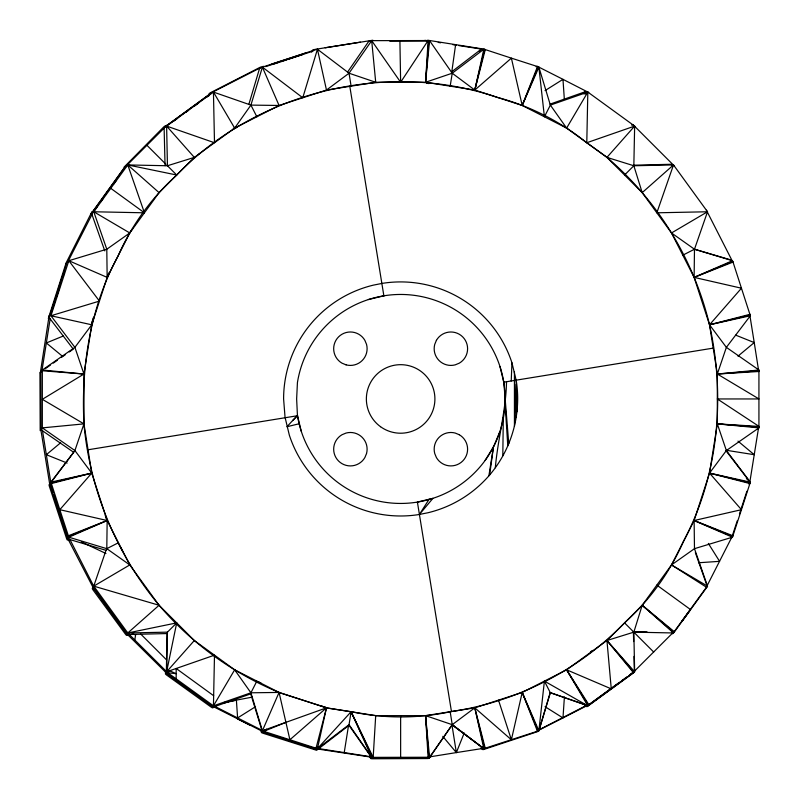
<?xml version="1.0" encoding="UTF-8"?>
<svg xmlns="http://www.w3.org/2000/svg" width="799" height="799" viewBox="0 0 799 799"><rect width="100%" height="100%" fill="white"/><g stroke="black" fill="none" stroke-linecap="round" stroke-linejoin="round"><path stroke-width="1.2" d="M248.849 104.389L259.645 68.155L262.392 67.136L279.071 105.468L250.916 105.108L213.443 92.075L166.621 126.092L194.327 157.393L167.44 165.753L127.78 164.934L93.763 211.765L129.788 232.968L106.796 249.228L68.814 260.714L50.936 315.755L91.745 324.793L74.906 347.355L42.337 370.017L42.337 427.884L74.906 450.546L91.745 473.108L107.156 520.519L129.788 564.933L159.081 605.262L194.327 640.508L234.656 669.802L279.071 692.433L326.481 707.844L375.71 715.634L425.557 715.634L474.796 707.844L522.206 692.433L566.621 669.802L606.94 640.508L642.196 605.262L671.49 564.933L694.121 520.519L709.522 473.108L717.322 423.879L717.322 374.032L709.522 324.793L694.121 277.383L671.49 232.968L642.196 192.639L606.94 157.393L566.621 128.1L522.206 105.468L474.796 90.057L425.557 82.267L375.71 82.267L326.481 90.057L279.071 105.468L234.656 128.1L194.327 157.393L159.081 192.639L129.788 232.968L107.156 277.383L91.745 324.793L83.955 374.032L83.955 423.879L91.745 473.108L59.815 509.692L68.814 537.188L106.796 548.673L129.788 564.933L93.763 586.146L93.133 587.854L126.382 633.417L167.071 673.647M758.051 428.733L758.061 427.994M40.829 371.935L41.069 429.812L73.728 452.334L50.936 482.147L59.815 509.692L107.156 520.519L106.796 548.673L106.007 550.331L67.995 539.005L49.878 484.034L74.906 450.546L83.955 423.879L42.337 399.32L83.955 374.032L74.906 347.355L50.936 315.755L99.446 301.093L68.814 260.714L107.156 277.383L106.796 249.228L93.763 211.765L144.429 212.804L127.78 164.934L176.709 175.021L167.44 165.753L166.621 126.092L214.492 142.741L213.443 92.075L234.656 128.1L250.916 105.108L262.392 67.136L314.606 50.047L317.443 49.248L326.481 90.057L349.043 73.218L371.695 40.649L428.104 40.539L425.557 82.267L452.224 73.218L483.834 49.248L485.273 49.588L511.38 58.137L522.206 105.468L538.876 67.136L550.361 105.108L566.621 128.1L587.824 92.075L586.786 142.741L634.646 126.092L633.837 165.753L642.196 192.639L673.497 164.934L656.838 212.804L707.514 211.765L694.481 249.228L694.121 277.383L741.452 288.209L750.341 315.755L726.371 347.355L717.322 374.032L758.99 398.951L717.322 398.951L759.05 426.416L717.322 423.879L726.371 450.546L750.341 482.147L741.452 509.692L694.121 520.519L694.481 548.673L707.514 586.146L706.745 587.395L671.49 564.933L694.481 548.673L732.453 537.188L741.452 509.692L709.522 473.108L726.371 450.546L758.93 427.884L758.93 370.017L726.371 347.355L709.522 324.793L741.452 288.209L733.023 262.072L732.453 260.714L694.481 249.228L671.49 232.968L707.514 211.765L673.497 164.934L633.837 165.753L606.94 157.393L634.646 126.092L587.824 92.075L550.361 105.108L544.409 116.784L538.876 67.136L537.168 66.257L536.119 66.826M502.811 455.839L503.3 417.577M165.513 671.589L165.473 674.066L166.592 675.015L211.176 707.125L212.434 707.894L214.771 707.065M585.128 94.242L585.168 91.765L550.062 104.14M375.71 715.634L373.173 757.362L372.434 757.252L351.101 711.739L317.443 748.653L326.481 707.844L289.897 739.764L263.76 731.335L262.392 730.765L250.916 692.793L234.656 669.802L213.443 705.827L214.492 655.16L166.621 671.809L167.44 632.149L176.709 622.88L166.621 671.809L167.74 672.768L213.443 705.827L250.916 692.793L279.071 692.433L289.897 739.764L317.443 748.653L349.043 724.683L351.101 711.739L373.173 757.362L429.572 757.252L452.264 724.703L483.834 748.653L538.876 730.765L550.361 692.793L544.409 681.118L538.876 730.765L522.206 692.433L511.38 739.764L474.796 707.844L452.224 724.683L429.642 757.582L371.775 757.822L348.983 725.342L316.594 750.291L262.851 733.192L261.483 732.633L260.754 730.256M511.23 380.973L511.939 362.786A117.034 117.034 0 0 0 382.331 283.355L373.313 285.153A117.034 117.034 0 0 0 283.605 398.951L285.043 417.258L289.328 435.115A117.034 117.034 0 0 0 418.946 514.546L427.954 512.748A117.034 117.034 0 0 0 483.395 481.707C509.592 455.74 522.156 417.048 516.234 380.644L516.234 417.258M564.414 696.828L562.975 717.941L537.168 731.025M428.833 40.649L425.557 82.267L429.572 40.649L428.104 40.539L400.639 82.267L371.695 40.649L375.71 82.267L349.043 73.218L317.443 49.248L302.771 97.768L262.392 67.136M506.526 381.732C505.957 410.876 497.817 438.791 495.32 467.745M208.809 95.99L209.138 93.543L210.397 92.764L260.594 67.056L261.213 67.386M489.627 474.956L493.482 446.811L485.173 460.374M451.705 72.499L455.62 44.584M40.32 372.873L49.139 315.675L50.816 314.736M749.762 482.546L758.591 427.585M41.878 371.175L50.227 318.421M134.801 639.999L135.61 634.875L132.105 633.927M372.094 756.943L344.229 752.588L348.644 724.743M450.177 86.162L452.224 73.218L429.572 40.649M488.888 475.765L493.482 446.811M749.122 484.424L749.232 483.695M452.224 73.218L474.796 90.057L483.834 49.248M538.176 66.906L522.206 105.468L537.517 66.567L511.38 58.137L474.796 90.057L484.544 49.478M474.796 90.057L485.273 49.588M538.876 730.765L550.161 692.633L587.824 705.827L634.646 671.809L633.837 632.149L642.196 605.262L674.456 631.839L706.745 587.395M749.062 481.877L749.282 481.168L725.931 450.646M48.32 318.481L65.977 263.37M737.277 520.758L731.574 538.037M739.475 513.937L740.573 510.531M50.437 315.425L54.612 302.591M56.12 297.917L59.535 287.41M63.331 275.745L64.469 272.239M91.645 323.265L93.563 317.333M91.406 324.484L93.713 317.373M740.953 509.392L746.885 491.235M106.007 550.331L93.443 587.015M92.564 587.854L92.864 586.965L92.255 588.693L93.034 589.952L125.503 634.256L126.462 635.375L128.949 635.315M429.223 756.943L456.349 752.588L464.239 732.943M493.742 446.391L500.014 431.24M279.071 692.433L262.392 730.765L326.481 707.844L316.005 748.313L317.762 747.195L316.734 748.423M369.468 756.633L370.896 758.66L372.364 758.77L427.305 758.541L428.773 758.421L429.762 756.204M429.642 757.582L430.641 755.355M311.72 52.065L312.779 49.868L315.655 49.278L372.823 40.23M65.898 263.36L91.965 211.685M732.673 535.52L706.735 586.436M67.905 261.762L92.424 213.653M93.533 211.465L94.182 210.197M106.836 277.113L109.064 272.639M250.916 692.793L256.869 681.118M583.929 93.892L585.168 91.765L586.326 92.594M706.636 586.985L672.618 633.807M429.113 499.245L419.415 514.446L432.928 498.336L417.398 502.062L451.455 711.529C517.023 701.951 579.585 669.752 625.487 621.962A238.332 238.332 0 0 0 683.395 541.562C718.74 475.345 725.662 396.244 709.222 323.525A317.662 317.662 0 0 0 605.952 156.554L585.727 141.982A238.332 238.332 0 0 0 497.268 97.368C386.966 59.675 256.269 91.625 175.79 175.94A238.332 238.332 0 0 0 117.882 256.339C90.087 307.675 80.799 367.32 84.055 425.168C90.337 491.585 116.994 555.195 159.93 606.251A317.662 317.662 0 0 0 280.279 692.933L327.75 708.144L352.379 711.939A238.332 238.332 0 0 0 451.455 711.529M347.555 72.09L368.838 41.228L371.305 41.218M428.773 758.421L430.252 756.263M430.262 755.844L428.693 758.091L427.225 758.201L372.294 758.201L370.826 758.091L369.408 756.054M90.716 214.322L124.115 167.95M672.179 633.138L672.608 632.538M673.058 632.299L673.487 631.699M681.617 621.562L689.687 610.436M682.496 620.723L690.566 609.597L656.838 585.098M94.302 210.646L97.138 206.751M100.674 201.867L103.51 197.972M113.488 184.229L116.374 180.264M128.909 233.807L132.564 228.774M544.409 681.118L587.824 705.827L566.621 669.802L611.275 688.868L606.94 640.508L633.837 632.149L673.497 632.968L674.456 631.839M50.167 483.335L49.009 484.883L49.358 486.311L66.547 538.486L67.116 539.844L69.493 540.553M674.106 631.54L633.178 672.458M166.621 671.809L194.327 640.508M479.37 51.176L481.008 49.368L482.886 49.967M169.598 670.77L167.74 672.768L176.18 673.677L169.598 670.77L167.221 672.249M427.275 40.729L427.755 40.23L484.923 49.278M124.075 167.111L163.705 126.981L164.824 126.012L166.002 126.222M126.472 165.753L167.4 124.824M624.568 175.021L633.837 165.753M292.544 420.634L297.528 415.72L88.06 449.777M127.341 632.369L127.78 632.968L159.081 605.262L93.763 586.146L127.78 632.968L167.44 632.149M60.674 442.726L46.342 454.701L50.926 483.275M737.996 356.154L754.236 342.581L749.652 314.007M451.395 72.02L481.008 49.368M610.186 689.297L586.806 706.356M633.497 672.149L628.513 675.924M590.451 651.904L592.468 650.426M165.343 126.661L209.917 94.142M619.744 682.126L587.684 705.517L550.161 692.633M621.672 680.718L627.465 676.493M630.361 674.376L634.366 671.31L634.006 656.428M612.114 687.889L618.865 682.965M620.803 681.557L623.689 679.44M633.777 672.648L588.204 705.897L586.945 706.666L584.478 705.807M173.713 121.138L177.698 118.252M185.668 112.459L188.654 110.282M194.636 105.947L198.621 103.051M206.581 97.258L208.579 95.81M198.492 154.577L200.509 153.108M545.058 706.686L562.975 717.941L588.084 705.088M45.333 368.659L50.327 365.183M53.323 363.086L57.318 360.299M61.313 357.513L65.308 354.726M69.303 351.94L73.298 349.153L49.198 317.642L66.856 262.531L68.374 262.062M545.058 90.597L562.975 79.341L588.733 92.534M255.53 706.686L237.603 717.941L214.162 706.056M538.436 730.126L587.285 704.988M233.258 128.669L237.033 126.721M211.845 92.534L263.41 66.257M234.307 127.79L236.534 126.651M233.777 128.939L237.113 127.241M106.796 548.673L118.472 542.721M682.805 255.181L694.481 249.228L730.486 259.805L731.055 261.163M263.101 730.995L266.586 729.267L263.76 731.335L285.922 722.356M587.495 705.447L588.284 705.078M68.814 537.188L107.156 520.519L68.255 535.829M733.023 262.072L694.121 277.383L732.453 260.714M68.584 536.489L107.156 520.519M694.121 277.383L732.683 261.413M63.241 336.029L46.342 342.961L62.582 356.364M537.967 731.494L484.424 749.262L482.996 749.612L481.008 748.114L482.996 749.612M287.64 59.486L313.028 51.116M271.57 64.15L305.438 53.064M273.028 64.23L303.39 54.292M265.687 66.617L278.402 62.492M280.709 61.733L286.481 59.855M51.276 483.585L91.745 473.108L50.936 482.147M750.341 315.755L709.522 324.793L749.991 314.317M299.445 423.69L286.971 426.736L297.428 415.3L296.639 398.951L297.428 382.601A104.499 104.499 0 0 1 457.547 311.31A104.499 104.499 0 0 1 457.547 486.591A104.499 104.499 0 0 1 297.428 415.3L301.253 431.24M368.349 299.565L384.289 295.74M51.166 482.856L91.745 473.108M709.522 324.793L750.111 315.046M223.58 703.09L236.394 700.124L237.603 717.941L262.751 730.695M127.78 632.968L176.709 622.88M224.519 702.361L252.114 697.157M631.619 125.103L633.178 124.824L674.106 165.753M503.75 382.182L713.217 348.124M325.183 47.77L360.379 42.127M442.776 736.348L456.349 752.588L483.485 748.343M42.337 427.884L83.955 423.879M759.05 371.485L717.322 374.032L758.93 370.017M717.322 374.032L758.94 370.756M698.476 562.766L719.589 561.337L708.333 543.41M633.847 165.193L671.14 164.274L671.579 164.874M389.772 41.149L426.706 40.999M349.043 724.683L371.695 757.252L372.434 757.252M126.622 166.532L125.423 166.512L124.474 167.64L91.595 213.473L104.789 250.896M647.03 631.869L633.397 631.649L633.637 641.557M758.94 427.145L717.322 423.879L758.93 427.884M42.337 370.017L83.955 374.032L42.337 370.756L39.95 372.783L40.19 430.651M317.073 748.913L372.843 757.402M424.838 40.349L429.712 41.109M438.232 42.417L440.668 42.796M452.833 44.664L456.479 45.233M458.916 45.603L482.037 49.168M426.566 83.196L429.023 83.575M317.093 748.343L344.229 752.588M726.391 450.296L754.236 454.701L737.996 441.128M749.991 483.585L709.522 473.108L750.341 482.147M709.522 473.108L750.111 482.856M317.473 749.452L262.362 731.794L250.726 693.862L213.313 707.045L212.055 706.286M316.564 749.492L261.523 731.614M320.209 705.607L326.132 707.534M537.827 66.597L562.975 79.341L564.334 99.216M485.273 748.313L474.796 707.844L483.834 748.653L452.224 724.683L425.557 715.634L428.104 757.362M211.445 93.523L210.796 93.303L164.115 127.51L165.053 165.703M732.453 537.188L694.121 520.519L733.023 535.829M735.749 335.161L754.236 342.581L758.591 370.446M67.136 463.05L46.342 454.701L42.367 429.942M694.121 520.519L732.683 536.489M81.328 541.872L105.947 553.507M263.32 731.814L211.645 705.757M237.453 718.85L249.717 725.053M258.736 681.947L260.963 683.075M671.49 564.933L707.514 586.146M757.412 368.998L758.191 369.518M189.792 690.186L165.743 672.648M212.564 706.666L166.352 673.227L167.001 633.557L127.341 634.536L125.982 632.888M110.771 188.344L144.429 212.804M213.653 695.719L176.18 668.483L176.18 678.87M452.164 724.923L483.834 748.653L482.147 746.825M673.937 632.369L642.196 605.262L673.497 632.968M127.78 164.934L159.081 192.639M746.396 478.561L749.991 481.837M129.068 634.286L166.512 671.579M146.936 145.288L165.972 164.324M624.568 622.88L653.682 652.034M140.734 634.056L166.601 659.914M633.527 672.768L606.94 640.508L634.646 671.809M606.94 640.508L634.056 672.249M126.462 633.207L126.901 633.807L93.603 587.974M93.573 588.454L67.016 537.118M589.083 705.058L566.621 669.802L588.424 705.397M706.396 210.197L732.673 261.762M250.916 105.108L256.869 116.784M120.949 547.964L122.647 551.3M69.583 538.816L93.843 586.436M351.101 711.739L371.695 757.252M369.817 755.864L370.826 758.091M538.176 730.995L522.206 692.433L537.517 731.335M695.35 552.598L706.476 584.169M50.397 484.424L53.004 492.364M53.743 494.641L58.567 509.392M498.496 700.134L511.38 739.764M105.268 515.465L106.806 520.209M58.946 510.531L67.376 536.668M511.939 362.786L516.134 380.174M500.014 366.661L503.849 382.601L508.763 443.735M474.796 707.844L484.544 748.423M49.828 484.933L40.539 427.815M349.812 86.372L383.87 295.84M349.043 73.218L351.101 86.162M450.177 711.739L452.224 724.683M451.934 724.743L456.349 752.588M429.572 757.252L425.557 715.634L428.833 757.252M504.958 401.218L507.784 445.852M516.873 411.815L516.234 384.189L514.436 426.276L514.436 371.625M399.899 40.599L400.639 82.267M400.639 715.634L400.639 757.312M366.541 453.522L364.873 457.557A16.719 16.719 0 0 1 338.566 461.013A16.719 16.719 0 0 1 342.032 434.716L346.067 433.048A16.719 16.719 0 0 1 366.541 453.522M436.404 340.344L434.736 344.379A16.719 16.719 0 0 0 455.21 364.853L459.245 363.185A16.719 16.719 0 0 0 462.701 336.888A16.719 16.719 0 0 0 436.404 340.344M346.067 364.853L342.032 363.185A16.719 16.719 0 0 1 338.566 336.888A16.719 16.719 0 0 1 364.873 340.344L366.541 344.379A16.719 16.719 0 0 1 346.067 364.853M459.245 434.716L455.21 433.048A16.719 16.719 0 0 0 434.736 453.522L436.404 457.557A16.719 16.719 0 0 0 462.701 461.013A16.719 16.719 0 0 0 459.245 434.716M380.534 426.706A34.277 34.277 0 0 0 434.726 402.486A34.277 34.277 0 0 0 386.646 367.66A34.277 34.277 0 0 0 380.534 426.706"/></g></svg>
